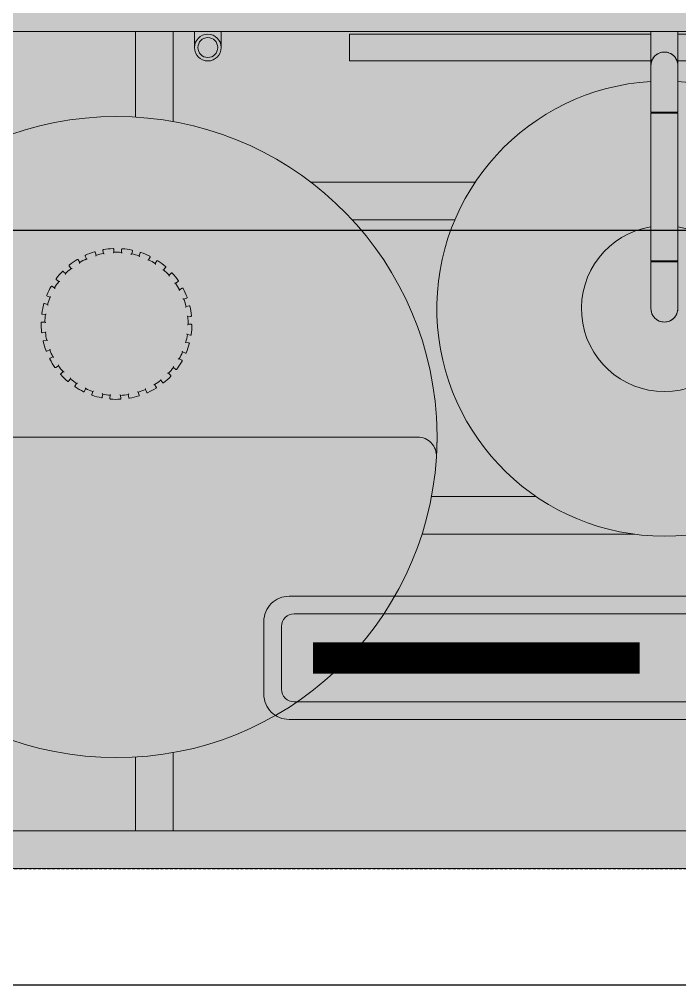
# Model space of a CAD drawing. Header units: centimetres. Extents: x 405564 to 502064, y 46284 to 60634.
# Drawn here: x 485280 to 485332.6, y 55890.3 to 55967.1 of the extents above; entities that cross this region are included whole.
import ezdxf

# ---------------------------------------------------------------- set-up
doc = ezdxf.new("R2010")
doc.units = ezdxf.units.CM
doc.linetypes.add('( Hidden )', pattern=[0.375, 0.25, -0.125])
doc.layers.get('0').update_dxf_attribs({"color": 8, "lineweight": 9})
for name, color, linetype, lineweight in [('0-KRCN-AYDINLATMA-130426', 8, 'Continuous', 9), ('0-KRCN-MİMARİ-220526', 8, 'Continuous', 9), ('Visible (ISO)', 8, 'Continuous', 18)]:
    doc.layers.add(name, color=color, linetype=linetype, lineweight=lineweight)
doc.layers.add('AS_NOT_MIMARI', color=8, linetype='Continuous')
doc.layers.add('AS_TAV', color=8, linetype='Continuous')

# ---------------------------------------------------------------- blocks, each defined once
blk = doc.blocks.new('YPL 064U 40OD00 8K89 149 MG 66')
at = {"layer": '0-KRCN-AYDINLATMA-130426'}
for points in [[(75.25, -2.9), (75.25, 2.9, 0.414214), (73.25, 4.9), (-73.25, 4.9, 0.414214), (-75.25, 2.9), (-75.25, -2.9, 0.414214), (-73.25, -4.9), (73.25, -4.9, 0.414214)], [(73.85, -2.5), (73.85, 2.5, 0.414214), (72.85, 3.5), (-72.85, 3.5, 0.414214), (-73.85, 2.5), (-73.85, -2.5, 0.414214), (-72.85, -3.5), (72.85, -3.5, 0.414214)]]:
    blk.add_lwpolyline(points, format="xyb", close=True, dxfattribs=at)
at = {"layer": '0-KRCN-AYDINLATMA-130426', "const_width": 2.508, "elevation": 1.254}
blk.add_lwpolyline([(-71.344, -0.008), (-45.351, -0.008)], dxfattribs=at)
blk = doc.blocks.new('G$C546873DE')
at = {"layer": '0-KRCN-AYDINLATMA-130426'}
blk.add_blockref('YPL 064U 40OD00 8K89 149 MG 66', (14810.68, 8782.296), dxfattribs=at)
blk = doc.blocks.new('A$Cdfb98813')
h = blk.add_hatch()
h.set_pattern_fill('ANGLE', color=256)
h.set_pattern_definition([(0, (-482318.783, -59032.118), (0, 6.985), [5.08, -1.905]), (90, (-482318.783, -59032.118), (-6.985, 4e-16), [5.08, -1.905])])
h.paths.add_polyline_path([(2235.139, -683), (325.139, -683), (325.139, -933.015), (2235.139, -933.015)])
h.paths.add_polyline_path([(800, -700), (900, -700), (900, -800), (800, -800)], flags=16)
h.paths.add_polyline_path([(1700, -700), (1800, -700), (1800, -800), (1700, -800)], flags=16)
at = {"linetype": '( Hidden )'}
blk.add_lwpolyline([(2235.139, -683), (325.139, -683), (325.139, -933.015), (2235.139, -933.015)], close=True, dxfattribs=at)
blk.add_lwpolyline([(2235.139, -683), (325.139, -683), (325.139, -933.015), (2235.139, -933.015)], close=True, dxfattribs=at)
at = {"layer": 'AS_TAV'}
blk.add_lwpolyline([(1880, -882.25), (621.002, -882.25), (621.002, -942.25), (1880, -942.25)], close=True, dxfattribs=at)
at = {"layer": 'Visible (ISO)'}
for p, q in [((1572.048, -866.415), (1412.528, -866.415)), ((1439.528, -866.415), (1439.528, -873.232)), ((1442.528, -866.415), (1442.528, -873.588)), ((1444.224, -866.415), (1444.224, -867.702)), ((1446.358, -866.415), (1446.358, -867.702)), ((1456.572, -868.768), (1456.572, -866.635)), ((1456.572, -866.635), (1480.549, -866.635)), ((1480.549, -869.125), (1480.549, -866.415)), ((1482.682, -866.415), (1482.682, -869.124)), ((1482.682, -866.635), (1484.017, -866.635)), ((1456.572, -868.768), (1480.549, -868.768)), ((1480.549, -872.844), (1480.549, -869.127)), ((1482.621, -868.768), (1482.621, -868.768)), ((1482.682, -868.768), (1484.017, -868.768)), ((1482.682, -869.127), (1482.682, -872.844)), ((1480.549, -872.936), (1482.682, -872.936)), ((1480.549, -872.936), (1480.549, -884.662)), ((1482.682, -872.936), (1482.682, -884.662)), ((1466.567, -878.415), (1453.496, -878.415)), ((1464.948, -881.415), (1456.787, -881.415)), ((1436.945, -883.837), (1436.99, -884.083)), ((1437.811, -883.992), (1437.802, -883.742)), ((1438.434, -883.752), (1438.417, -884.001)), ((1439.235, -884.117), (1439.287, -883.873)), ((1435.094, -884.8), (1434.965, -884.586)), ((1435.524, -884.29), (1435.629, -884.517)), ((1436.402, -884.224), (1436.33, -883.985)), ((1439.897, -884.039), (1439.819, -884.276)), ((1440.582, -884.592), (1440.694, -884.368)), ((1434.26, -885.082), (1434.419, -885.276)), ((1441.243, -884.681), (1441.108, -884.892)), ((1441.769, -885.387), (1441.933, -885.199)), ((1480.549, -884.662), (1482.682, -884.662)), ((1480.549, -888.471), (1480.549, -884.754)), ((1482.682, -884.754), (1482.682, -888.471)), ((1433.233, -886.164), (1433.435, -886.312)), ((1433.971, -885.683), (1433.793, -885.508)), ((1442.387, -885.638), (1442.204, -885.808)), ((1433.103, -886.818), (1432.887, -886.692)), ((1442.721, -886.453), (1442.927, -886.311)), ((1443.257, -886.85), (1443.038, -886.969)), ((1432.508, -887.467), (1432.74, -887.56)), ((1443.378, -887.721), (1443.612, -887.635)), ((1432.544, -888.133), (1432.303, -888.065)), ((1443.799, -888.239), (1443.556, -888.3)), ((1432.129, -888.909), (1432.377, -888.942)), ((1443.699, -889.114), (1443.947, -889.089)), ((1432.329, -889.546), (1432.08, -889.54)), ((1443.977, -889.72), (1443.728, -889.719)), ((1432.121, -890.401), (1432.369, -890.371)), ((1443.663, -890.542), (1443.91, -890.58)), ((1432.473, -890.967), (1432.23, -891.023)), ((1443.782, -891.199), (1443.541, -891.135)), ((1432.484, -891.847), (1432.717, -891.757)), ((1432.966, -892.308), (1432.744, -892.423)), ((1443.274, -891.917), (1443.504, -892.014)), ((1433.195, -893.158), (1433.398, -893.012)), ((1443.226, -892.582), (1443.008, -892.461)), ((1433.777, -893.485), (1433.591, -893.651)), ((1442.343, -893.784), (1442.161, -893.612)), ((1442.554, -893.151), (1442.753, -893.303)), ((1434.21, -894.251), (1434.37, -894.059)), ((1434.855, -894.423), (1434.716, -894.63)), ((1441.188, -894.728), (1441.056, -894.517)), ((1441.551, -894.168), (1441.705, -894.365)), ((1435.465, -895.057), (1435.573, -894.832)), ((1436.132, -895.063), (1436.049, -895.299)), ((1436.881, -895.526), (1436.929, -895.281)), ((1437.529, -895.366), (1437.507, -895.614)), ((1438.369, -895.627), (1438.354, -895.378)), ((1438.956, -895.311), (1438.997, -895.558)), ((1439.835, -895.356), (1439.759, -895.118)), ((1440.326, -894.904), (1440.426, -895.132)), ((1461.981, -898.687), (1414.075, -898.687)), ((1471.401, -903.415), (1463.086, -903.415)), ((1479.232, -906.415), (1462.329, -906.415)), ((1442.528, -923.787), (1442.528, -930.015)), ((1439.528, -924.143), (1439.528, -930.015)), ((1412.528, -930.015), (1624.528, -930.015)), ((1409.528, -933.015), (1627.528, -933.015))]:
    blk.add_line(p, q, dxfattribs=at)
for radius in [1.067, 0.79]:
    blk.add_circle((1445.291, -867.702), radius, dxfattribs=at)
for centre, radius, start, end in [((1481.615, -869.126), 1.067, 359.93996, 179.99432), ((1481.615, -888.472), 18.1, 93.37893, 86.62107), ((1438.028, -898.687), 25.5, 3.58332, 176.41668), ((1481.615, -888.472), 6.6, 99.30189, 80.69811), ((1436.994, -883.828), 0.05, 100.00442, 190.4859), ((1438.028, -889.687), 6, 92.65781, 100.00442), ((1437.752, -883.744), 0.05, 2.17633, 92.65781), ((1438.484, -883.755), 0.05, 85.60442, 176.0859), ((1438.028, -889.687), 6, 78.25781, 85.60442), ((1439.239, -883.862), 0.05, 347.77633, 78.25781), ((1438.028, -889.687), 6, 121.45781, 128.80442), ((1434.923, -884.612), 0.05, 30.97633, 121.45781), ((1438.028, -889.687), 5.7, 114.8859, 120.97633), ((1435.569, -884.269), 0.05, 114.40442, 204.8859), ((1438.028, -889.687), 6, 107.05781, 114.40442), ((1436.282, -883.999), 0.05, 16.57633, 107.05781), ((1438.028, -889.687), 5.7, 100.4859, 106.57633), ((1438.028, -889.687), 5.7, 86.0859, 92.17633), ((1438.028, -889.687), 5.7, 71.6859, 77.77633), ((1439.945, -884.055), 0.05, 71.20442, 161.6859), ((1438.028, -889.687), 6, 63.85781, 71.20442), ((1438.028, -889.687), 5.7, 57.2859, 63.37633), ((1440.649, -884.346), 0.05, 333.37633, 63.85781), ((1438.028, -889.687), 5.7, 129.2859, 135.37633), ((1434.299, -885.051), 0.05, 128.80442, 219.2859), ((1441.285, -884.708), 0.05, 56.80442, 147.2859), ((1438.028, -889.687), 6, 49.45781, 56.80442), ((1438.028, -889.687), 5.7, 42.8859, 48.97633), ((1441.895, -885.166), 0.05, 318.97633, 49.45781), ((1433.263, -886.124), 0.05, 143.20442, 233.6859), ((1438.028, -889.687), 6, 135.85781, 143.20442), ((1433.758, -885.544), 0.05, 45.37633, 135.85781), ((1442.421, -885.675), 0.05, 42.40442, 132.8859), ((1438.028, -889.687), 6, 35.05781, 42.40442), ((1438.028, -889.687), 6, 150.25781, 157.60442), ((1432.862, -886.736), 0.05, 59.77633, 150.25781), ((1438.028, -889.687), 5.7, 143.6859, 149.77633), ((1438.028, -889.687), 5.7, 28.4859, 34.57633), ((1442.898, -886.27), 0.05, 304.57633, 35.05781), ((1443.281, -886.894), 0.05, 28.00442, 118.4859), ((1438.028, -889.687), 6, 20.65781, 28.00442), ((1432.527, -887.42), 0.05, 157.60442, 248.0859), ((1438.028, -889.687), 5.7, 158.0859, 164.17633), ((1438.028, -889.687), 5.7, 14.0859, 20.17633), ((1443.595, -887.588), 0.05, 290.17633, 20.65781), ((1438.028, -889.687), 6, 164.65781, 172.00442), ((1432.29, -888.113), 0.05, 74.17633, 164.65781), ((1443.811, -888.288), 0.05, 13.60442, 104.0859), ((1438.028, -889.687), 6, 6.25781, 13.60442), ((1481.615, -888.472), 1.067, 179.93996, 359.99432), ((1432.136, -888.86), 0.05, 172.00442, 262.4859), ((1438.028, -889.687), 5.7, 172.4859, 178.57633), ((1438.028, -889.687), 5.7, 359.6859, 5.77633), ((1443.942, -889.039), 0.05, 275.77633, 6.25781), ((1438.028, -889.687), 6, 179.05781, 186.40442), ((1432.079, -889.59), 0.05, 88.57633, 179.05781), ((1438.028, -889.687), 6, 351.85781, 359.20442), ((1443.977, -889.77), 0.05, 359.20442, 89.6859), ((1432.115, -890.351), 0.05, 186.40442, 276.8859), ((1438.028, -889.687), 5.7, 186.8859, 192.97633), ((1438.028, -889.687), 5.7, 345.2859, 351.37633), ((1443.918, -890.53), 0.05, 261.37633, 351.85781), ((1432.241, -891.072), 0.05, 102.97633, 193.45781), ((1438.028, -889.687), 6, 193.45781, 200.80442), ((1438.028, -889.687), 6, 337.45781, 344.80442), ((1443.77, -891.247), 0.05, 344.80442, 75.2859), ((1432.466, -891.801), 0.05, 200.80442, 291.2859), ((1438.028, -889.687), 5.7, 201.2859, 207.37633), ((1438.028, -889.687), 5.7, 330.8859, 336.97633), ((1443.523, -891.968), 0.05, 246.97633, 337.45781), ((1432.767, -892.468), 0.05, 117.37633, 207.85781), ((1438.028, -889.687), 6, 207.85781, 215.20442), ((1438.028, -889.687), 5.7, 215.6859, 221.77633), ((1438.028, -889.687), 6, 323.05781, 330.40442), ((1443.201, -892.626), 0.05, 330.40442, 60.8859), ((1433.166, -893.118), 0.05, 215.20442, 305.6859), ((1433.624, -893.689), 0.05, 131.77633, 222.25781), ((1438.028, -889.687), 6, 222.25781, 229.60442), ((1438.028, -889.687), 6, 308.65781, 316.00442), ((1438.028, -889.687), 5.7, 316.4859, 322.57633), ((1442.308, -893.82), 0.05, 316.00442, 46.4859), ((1442.783, -893.263), 0.05, 232.57633, 323.05781), ((1434.172, -894.219), 0.05, 229.60442, 320.0859), ((1438.028, -889.687), 5.7, 230.0859, 236.17633), ((1434.757, -894.658), 0.05, 146.17633, 236.65781), ((1438.028, -889.687), 5.7, 302.0859, 308.17633), ((1441.745, -894.334), 0.05, 218.17633, 308.65781), ((1438.028, -889.687), 6, 236.65781, 244.00442), ((1435.42, -895.035), 0.05, 244.00442, 334.4859), ((1438.028, -889.687), 5.7, 244.4859, 250.57633), ((1436.096, -895.315), 0.05, 160.57633, 251.05781), ((1438.028, -889.687), 6, 251.05781, 258.40442), ((1438.028, -889.687), 5.7, 258.8859, 264.97633), ((1438.028, -889.687), 5.7, 273.2859, 279.37633), ((1438.028, -889.687), 5.7, 287.6859, 293.77633), ((1439.788, -895.371), 0.05, 287.20442, 17.6859), ((1440.472, -895.112), 0.05, 203.77633, 294.25781), ((1438.028, -889.687), 6, 294.25781, 301.60442), ((1441.146, -894.755), 0.05, 301.60442, 32.0859), ((1436.832, -895.516), 0.05, 258.40442, 348.8859), ((1437.557, -895.619), 0.05, 174.97633, 265.45781), ((1438.028, -889.687), 6, 265.45781, 272.80442), ((1438.319, -895.63), 0.05, 272.80442, 3.2859), ((1439.046, -895.55), 0.05, 189.37633, 279.85781), ((1438.028, -889.687), 6, 279.85781, 287.20442), ((1461.981, -900.187), 1.5, 356.41668, 90), ((1438.028, -898.687), 25.5, 183.58332, 356.41668)]:
    blk.add_arc(centre, radius, start, end, dxfattribs=at)
for points in [[(1446.358, -867.71), (1446.358, -867.706), (1446.358, -867.703), (1446.358, -867.699)], [(1480.549, -869.127), (1480.549, -869.127), (1480.549, -869.126), (1480.549, -869.126)], [(1480.549, -872.844), (1480.549, -872.844), (1480.549, -872.844), (1480.549, -872.844)], [(1480.549, -872.844), (1480.579, -872.875), (1480.61, -872.905), (1480.641, -872.936)], [(1482.59, -872.936), (1482.621, -872.905), (1482.651, -872.875), (1482.682, -872.844)], [(1480.641, -884.662), (1480.61, -884.693), (1480.579, -884.724), (1480.549, -884.754)], [(1482.682, -884.754), (1482.651, -884.724), (1482.621, -884.693), (1482.59, -884.662)], [(1482.682, -884.754), (1482.682, -884.754), (1482.682, -884.754), (1482.682, -884.754)], [(1482.682, -888.471), (1482.682, -888.471), (1482.682, -888.472), (1482.682, -888.472)]]:
    blk.add_open_spline(points, degree=3, dxfattribs=at)
for points, knots in [([(1482.682, -869.128), (1482.682, -869.127), (1482.682, -869.125), (1482.682, -869.123), (1482.682, -868.983), (1482.654, -868.844), (1482.6, -868.715), (1482.547, -868.586), (1482.468, -868.468), (1482.369, -868.369), (1482.171, -868.172), (1481.894, -868.058), (1481.614, -868.058), (1481.475, -868.058), (1481.336, -868.086), (1481.206, -868.14), (1481.077, -868.193), (1480.96, -868.272), (1480.86, -868.371), (1480.761, -868.471), (1480.683, -868.588), (1480.629, -868.718), (1480.576, -868.847), (1480.549, -868.986), (1480.549, -869.126)], [-0.5007208, -0.5007208, -0.5007208, -0.5007208, -0.5, -0.5, -0.5, -0.4375, -0.4375, -0.4375, -0.375, -0.375, -0.375, -0.25, -0.25, -0.25, -0.1875, -0.1875, -0.1875, -0.125, -0.125, -0.125, -0.0625, -0.0625, -0.0625, -0.0000315, -0.0000315, -0.0000315, -0.0000315]), ([(1480.549, -869.126), (1480.549, -868.846), (1480.664, -868.57), (1480.861, -868.372), (1480.96, -868.274), (1481.078, -868.195), (1481.208, -868.141), (1481.337, -868.088), (1481.476, -868.06), (1481.616, -868.06), (1481.756, -868.06), (1481.895, -868.088), (1482.025, -868.142), (1482.154, -868.196), (1482.272, -868.274), (1482.37, -868.373), (1482.469, -868.472), (1482.548, -868.591), (1482.601, -868.719), (1482.654, -868.847), (1482.682, -868.987), (1482.682, -869.127)], [-1, -1, -1, -1, -0.875, -0.875, -0.875, -0.8125, -0.8125, -0.8125, -0.75, -0.75, -0.75, -0.6875, -0.6875, -0.6875, -0.625, -0.625, -0.625, -0.5625, -0.5625, -0.5625, -0.5002593, -0.5002593, -0.5002593, -0.5002593]), ([(1482.682, -872.844), (1482.682, -872.844), (1482.682, -872.844), (1482.682, -872.844), (1482.682, -872.844), (1482.655, -872.843), (1482.601, -872.843), (1482.548, -872.843), (1482.469, -872.843), (1482.37, -872.843), (1482.173, -872.842), (1481.897, -872.842), (1481.617, -872.842), (1481.477, -872.842), (1481.338, -872.842), (1481.209, -872.842), (1481.079, -872.842), (1480.961, -872.842), (1480.862, -872.843), (1480.763, -872.843), (1480.684, -872.843), (1480.63, -872.843), (1480.576, -872.843), (1480.549, -872.844), (1480.549, -872.844), (1480.549, -872.844), (1480.549, -872.844), (1480.549, -872.844)], [-0.5003432, -0.5003432, -0.5003432, -0.5003432, -0.5, -0.5, -0.5, -0.4375, -0.4375, -0.4375, -0.375, -0.375, -0.375, -0.25, -0.25, -0.25, -0.1875, -0.1875, -0.1875, -0.125, -0.125, -0.125, -0.0625, -0.0625, -0.0625, 0, 0, 0, 0.0000157, 0.0000157, 0.0000157, 0.0000157]), ([(1435.629, -884.517), (1435.629, -884.517), (1435.63, -884.517), (1435.633, -884.518), (1435.636, -884.519), (1435.644, -884.522), (1435.65, -884.524), (1435.661, -884.529), (1435.668, -884.531), (1435.681, -884.536), (1435.688, -884.538), (1435.695, -884.541), (1435.695, -884.541), (1435.696, -884.541)], [-0.09561596, -0.09561596, -0.09561596, -0.09561596, -0.08145192, -0.08145192, -0.06527524, -0.06527524, -0.04370502, -0.04370502, -0.02240448, -0.02240448, 0, 0, 0.00044918, 0.00044918, 0.00044918, 0.00044918]), ([(1436.402, -884.224), (1436.402, -884.224), (1436.401, -884.225), (1436.399, -884.228), (1436.398, -884.231), (1436.394, -884.238), (1436.391, -884.244), (1436.385, -884.255), (1436.382, -884.261), (1436.375, -884.273), (1436.372, -884.28), (1436.368, -884.286), (1436.368, -884.287), (1436.368, -884.287)], [0.09561596, 0.09561596, 0.09561596, 0.09561596, 0.10978, 0.10978, 0.12595669, 0.12595669, 0.14752691, 0.14752691, 0.16882745, 0.16882745, 0.19123192, 0.19123192, 0.1916811, 0.1916811, 0.1916811, 0.1916811]), ([(1436.99, -884.083), (1436.99, -884.083), (1436.991, -884.083), (1436.994, -884.085), (1436.997, -884.087), (1437.004, -884.092), (1437.008, -884.095), (1437.019, -884.102), (1437.024, -884.106), (1437.036, -884.114), (1437.042, -884.118), (1437.048, -884.123), (1437.049, -884.123), (1437.049, -884.123)], [-0.09561596, -0.09561596, -0.09561596, -0.09561596, -0.08145192, -0.08145192, -0.06527524, -0.06527524, -0.04370502, -0.04370502, -0.02240448, -0.02240448, 0, 0, 0.00044918, 0.00044918, 0.00044918, 0.00044918]), ([(1437.811, -883.992), (1437.811, -883.992), (1437.811, -883.992), (1437.808, -883.995), (1437.806, -883.997), (1437.8, -884.003), (1437.796, -884.008), (1437.788, -884.017), (1437.783, -884.022), (1437.774, -884.032), (1437.769, -884.038), (1437.763, -884.043), (1437.763, -884.044), (1437.763, -884.044)], [0.09561596, 0.09561596, 0.09561596, 0.09561596, 0.10978, 0.10978, 0.12595669, 0.12595669, 0.14752691, 0.14752691, 0.16882745, 0.16882745, 0.19123192, 0.19123192, 0.1916811, 0.1916811, 0.1916811, 0.1916811]), ([(1438.417, -884.001), (1438.417, -884.001), (1438.417, -884.001), (1438.42, -884.004), (1438.422, -884.006), (1438.427, -884.013), (1438.431, -884.017), (1438.439, -884.027), (1438.444, -884.032), (1438.453, -884.043), (1438.458, -884.048), (1438.463, -884.054), (1438.463, -884.054), (1438.463, -884.054)], [-0.09561596, -0.09561596, -0.09561596, -0.09561596, -0.08145192, -0.08145192, -0.06527524, -0.06527524, -0.04370502, -0.04370502, -0.02240448, -0.02240448, 0, 0, 0.00044918, 0.00044918, 0.00044918, 0.00044918]), ([(1439.235, -884.117), (1439.235, -884.117), (1439.234, -884.117), (1439.231, -884.119), (1439.228, -884.121), (1439.221, -884.125), (1439.216, -884.129), (1439.206, -884.135), (1439.2, -884.139), (1439.188, -884.147), (1439.182, -884.151), (1439.175, -884.155), (1439.175, -884.155), (1439.175, -884.155)], [0.09561596, 0.09561596, 0.09561596, 0.09561596, 0.10978, 0.10978, 0.12595669, 0.12595669, 0.14752691, 0.14752691, 0.16882745, 0.16882745, 0.19123192, 0.19123192, 0.1916811, 0.1916811, 0.1916811, 0.1916811]), ([(1439.819, -884.276), (1439.819, -884.276), (1439.819, -884.277), (1439.821, -884.28), (1439.822, -884.283), (1439.826, -884.29), (1439.829, -884.296), (1439.834, -884.307), (1439.837, -884.313), (1439.844, -884.326), (1439.847, -884.332), (1439.85, -884.339), (1439.85, -884.339), (1439.851, -884.34)], [-0.09561596, -0.09561596, -0.09561596, -0.09561596, -0.08145192, -0.08145192, -0.06527524, -0.06527524, -0.04370502, -0.04370502, -0.02240448, -0.02240448, 0, 0, 0.00044918, 0.00044918, 0.00044918, 0.00044918]), ([(1440.582, -884.592), (1440.582, -884.592), (1440.581, -884.592), (1440.578, -884.593), (1440.575, -884.594), (1440.567, -884.597), (1440.561, -884.599), (1440.549, -884.603), (1440.543, -884.605), (1440.529, -884.609), (1440.522, -884.612), (1440.515, -884.614), (1440.515, -884.614), (1440.515, -884.614)], [0.09561596, 0.09561596, 0.09561596, 0.09561596, 0.10978, 0.10978, 0.12595669, 0.12595669, 0.14752691, 0.14752691, 0.16882745, 0.16882745, 0.19123192, 0.19123192, 0.1916811, 0.1916811, 0.1916811, 0.1916811]), ([(1434.419, -885.276), (1434.419, -885.276), (1434.419, -885.276), (1434.423, -885.276), (1434.426, -885.276), (1434.434, -885.277), (1434.44, -885.278), (1434.453, -885.279), (1434.46, -885.28), (1434.474, -885.281), (1434.481, -885.282), (1434.489, -885.283), (1434.489, -885.283), (1434.489, -885.283)], [-0.09561596, -0.09561596, -0.09561596, -0.09561596, -0.08145192, -0.08145192, -0.06527524, -0.06527524, -0.04370502, -0.04370502, -0.02240448, -0.02240448, 0, 0, 0.00044918, 0.00044918, 0.00044918, 0.00044918]), ([(1435.094, -884.8), (1435.094, -884.8), (1435.094, -884.801), (1435.093, -884.805), (1435.092, -884.808), (1435.09, -884.816), (1435.089, -884.822), (1435.086, -884.834), (1435.084, -884.84), (1435.081, -884.854), (1435.079, -884.861), (1435.077, -884.869), (1435.077, -884.869), (1435.077, -884.869)], [0.09561596, 0.09561596, 0.09561596, 0.09561596, 0.10978, 0.10978, 0.12595669, 0.12595669, 0.14752691, 0.14752691, 0.16882745, 0.16882745, 0.19123192, 0.19123192, 0.1916811, 0.1916811, 0.1916811, 0.1916811]), ([(1441.108, -884.892), (1441.108, -884.892), (1441.108, -884.892), (1441.109, -884.896), (1441.11, -884.899), (1441.112, -884.907), (1441.113, -884.913), (1441.116, -884.925), (1441.117, -884.932), (1441.12, -884.946), (1441.122, -884.953), (1441.123, -884.961), (1441.123, -884.961), (1441.123, -884.961)], [-0.09561596, -0.09561596, -0.09561596, -0.09561596, -0.08145192, -0.08145192, -0.06527524, -0.06527524, -0.04370502, -0.04370502, -0.02240448, -0.02240448, 0, 0, 0.00044918, 0.00044918, 0.00044918, 0.00044918]), ([(1441.769, -885.387), (1441.769, -885.387), (1441.768, -885.387), (1441.764, -885.387), (1441.761, -885.388), (1441.753, -885.388), (1441.747, -885.389), (1441.735, -885.39), (1441.728, -885.39), (1441.714, -885.391), (1441.706, -885.392), (1441.699, -885.392), (1441.699, -885.392), (1441.698, -885.392)], [0.09561596, 0.09561596, 0.09561596, 0.09561596, 0.10978, 0.10978, 0.12595669, 0.12595669, 0.14752691, 0.14752691, 0.16882745, 0.16882745, 0.19123192, 0.19123192, 0.1916811, 0.1916811, 0.1916811, 0.1916811]), ([(1480.549, -884.754), (1480.549, -884.754), (1480.549, -884.754), (1480.549, -884.754), (1480.549, -884.755), (1480.576, -884.755), (1480.63, -884.755), (1480.683, -884.755), (1480.762, -884.756), (1480.86, -884.756), (1481.058, -884.756), (1481.334, -884.756), (1481.614, -884.756), (1481.754, -884.756), (1481.893, -884.756), (1482.022, -884.756), (1482.152, -884.756), (1482.269, -884.756), (1482.369, -884.756), (1482.468, -884.756), (1482.547, -884.755), (1482.601, -884.755), (1482.655, -884.755), (1482.682, -884.755), (1482.682, -884.754), (1482.682, -884.754), (1482.682, -884.754), (1482.682, -884.754)], [-0.5003432, -0.5003432, -0.5003432, -0.5003432, -0.5, -0.5, -0.5, -0.4375, -0.4375, -0.4375, -0.375, -0.375, -0.375, -0.25, -0.25, -0.25, -0.1875, -0.1875, -0.1875, -0.125, -0.125, -0.125, -0.0625, -0.0625, -0.0625, 0, 0, 0, 0.0000157, 0.0000157, 0.0000157, 0.0000157]), ([(1433.971, -885.683), (1433.971, -885.683), (1433.971, -885.684), (1433.971, -885.688), (1433.971, -885.691), (1433.971, -885.699), (1433.971, -885.705), (1433.971, -885.718), (1433.971, -885.725), (1433.971, -885.739), (1433.971, -885.746), (1433.971, -885.754), (1433.971, -885.754), (1433.971, -885.754)], [0.09561596, 0.09561596, 0.09561596, 0.09561596, 0.10978, 0.10978, 0.12595669, 0.12595669, 0.14752691, 0.14752691, 0.16882745, 0.16882745, 0.19123192, 0.19123192, 0.1916811, 0.1916811, 0.1916811, 0.1916811]), ([(1442.204, -885.808), (1442.204, -885.808), (1442.204, -885.809), (1442.204, -885.813), (1442.204, -885.816), (1442.204, -885.824), (1442.203, -885.83), (1442.203, -885.843), (1442.203, -885.85), (1442.202, -885.864), (1442.202, -885.871), (1442.201, -885.879), (1442.201, -885.879), (1442.201, -885.879)], [-0.09561596, -0.09561596, -0.09561596, -0.09561596, -0.08145192, -0.08145192, -0.06527524, -0.06527524, -0.04370502, -0.04370502, -0.02240448, -0.02240448, 0, 0, 0.00044918, 0.00044918, 0.00044918, 0.00044918]), ([(1433.103, -886.818), (1433.103, -886.818), (1433.103, -886.819), (1433.104, -886.823), (1433.104, -886.826), (1433.107, -886.834), (1433.108, -886.839), (1433.111, -886.852), (1433.113, -886.858), (1433.117, -886.872), (1433.119, -886.879), (1433.121, -886.886), (1433.121, -886.887), (1433.121, -886.887)], [0.09561596, 0.09561596, 0.09561596, 0.09561596, 0.10978, 0.10978, 0.12595669, 0.12595669, 0.14752691, 0.14752691, 0.16882745, 0.16882745, 0.19123192, 0.19123192, 0.1916811, 0.1916811, 0.1916811, 0.1916811]), ([(1433.435, -886.312), (1433.435, -886.312), (1433.436, -886.312), (1433.439, -886.311), (1433.442, -886.311), (1433.451, -886.309), (1433.456, -886.309), (1433.469, -886.307), (1433.476, -886.306), (1433.49, -886.304), (1433.497, -886.302), (1433.505, -886.301), (1433.505, -886.301), (1433.505, -886.301)], [-0.09561596, -0.09561596, -0.09561596, -0.09561596, -0.08145192, -0.08145192, -0.06527524, -0.06527524, -0.04370502, -0.04370502, -0.02240448, -0.02240448, 0, 0, 0.00044918, 0.00044918, 0.00044918, 0.00044918]), ([(1442.721, -886.453), (1442.721, -886.453), (1442.72, -886.452), (1442.716, -886.452), (1442.713, -886.451), (1442.705, -886.45), (1442.699, -886.449), (1442.687, -886.446), (1442.68, -886.445), (1442.666, -886.443), (1442.659, -886.441), (1442.652, -886.44), (1442.651, -886.44), (1442.651, -886.44)], [0.09561596, 0.09561596, 0.09561596, 0.09561596, 0.10978, 0.10978, 0.12595669, 0.12595669, 0.14752691, 0.14752691, 0.16882745, 0.16882745, 0.19123192, 0.19123192, 0.1916811, 0.1916811, 0.1916811, 0.1916811]), ([(1432.74, -887.56), (1432.74, -887.56), (1432.74, -887.56), (1432.744, -887.558), (1432.747, -887.557), (1432.754, -887.554), (1432.76, -887.552), (1432.771, -887.547), (1432.778, -887.544), (1432.791, -887.538), (1432.798, -887.536), (1432.805, -887.533), (1432.805, -887.533), (1432.805, -887.532)], [-0.09561596, -0.09561596, -0.09561596, -0.09561596, -0.08145192, -0.08145192, -0.06527524, -0.06527524, -0.04370502, -0.04370502, -0.02240448, -0.02240448, 0, 0, 0.00044918, 0.00044918, 0.00044918, 0.00044918]), ([(1443.038, -886.969), (1443.038, -886.969), (1443.037, -886.97), (1443.036, -886.973), (1443.035, -886.976), (1443.033, -886.984), (1443.031, -886.99), (1443.028, -887.002), (1443.026, -887.008), (1443.022, -887.022), (1443.02, -887.029), (1443.017, -887.036), (1443.017, -887.037), (1443.017, -887.037)], [-0.09561596, -0.09561596, -0.09561596, -0.09561596, -0.08145192, -0.08145192, -0.06527524, -0.06527524, -0.04370502, -0.04370502, -0.02240448, -0.02240448, 0, 0, 0.00044918, 0.00044918, 0.00044918, 0.00044918]), ([(1443.378, -887.721), (1443.378, -887.721), (1443.377, -887.721), (1443.374, -887.719), (1443.371, -887.718), (1443.363, -887.715), (1443.358, -887.712), (1443.347, -887.707), (1443.34, -887.704), (1443.328, -887.698), (1443.321, -887.695), (1443.314, -887.692), (1443.314, -887.692), (1443.314, -887.692)], [0.09561596, 0.09561596, 0.09561596, 0.09561596, 0.10978, 0.10978, 0.12595669, 0.12595669, 0.14752691, 0.14752691, 0.16882745, 0.16882745, 0.19123192, 0.19123192, 0.1916811, 0.1916811, 0.1916811, 0.1916811]), ([(1432.544, -888.133), (1432.544, -888.133), (1432.544, -888.134), (1432.546, -888.137), (1432.547, -888.14), (1432.552, -888.147), (1432.554, -888.152), (1432.561, -888.163), (1432.564, -888.169), (1432.571, -888.182), (1432.575, -888.188), (1432.578, -888.195), (1432.578, -888.195), (1432.578, -888.195)], [0.09561596, 0.09561596, 0.09561596, 0.09561596, 0.10978, 0.10978, 0.12595669, 0.12595669, 0.14752691, 0.14752691, 0.16882745, 0.16882745, 0.19123192, 0.19123192, 0.1916811, 0.1916811, 0.1916811, 0.1916811]), ([(1443.556, -888.3), (1443.556, -888.3), (1443.556, -888.301), (1443.554, -888.304), (1443.552, -888.307), (1443.548, -888.314), (1443.545, -888.319), (1443.539, -888.33), (1443.535, -888.336), (1443.528, -888.348), (1443.524, -888.354), (1443.52, -888.361), (1443.52, -888.361), (1443.52, -888.361)], [-0.09561596, -0.09561596, -0.09561596, -0.09561596, -0.08145192, -0.08145192, -0.06527524, -0.06527524, -0.04370502, -0.04370502, -0.02240448, -0.02240448, 0, 0, 0.00044918, 0.00044918, 0.00044918, 0.00044918]), ([(1482.682, -888.472), (1482.682, -888.752), (1482.567, -889.028), (1482.369, -889.226), (1482.271, -889.325), (1482.153, -889.404), (1482.023, -889.457), (1481.894, -889.51), (1481.755, -889.538), (1481.615, -889.538), (1481.475, -889.538), (1481.336, -889.51), (1481.206, -889.456), (1481.077, -889.403), (1480.959, -889.324), (1480.86, -889.225), (1480.762, -889.126), (1480.683, -889.007), (1480.63, -888.879), (1480.577, -888.751), (1480.549, -888.611), (1480.549, -888.471)], [-1, -1, -1, -1, -0.875, -0.875, -0.875, -0.8125, -0.8125, -0.8125, -0.75, -0.75, -0.75, -0.6875, -0.6875, -0.6875, -0.625, -0.625, -0.625, -0.5625, -0.5625, -0.5625, -0.5002593, -0.5002593, -0.5002593, -0.5002593]), ([(1432.377, -888.942), (1432.377, -888.942), (1432.377, -888.941), (1432.38, -888.939), (1432.383, -888.937), (1432.389, -888.932), (1432.394, -888.929), (1432.404, -888.921), (1432.409, -888.917), (1432.421, -888.908), (1432.427, -888.904), (1432.433, -888.899), (1432.433, -888.899), (1432.433, -888.899)], [-0.09561596, -0.09561596, -0.09561596, -0.09561596, -0.08145192, -0.08145192, -0.06527524, -0.06527524, -0.04370502, -0.04370502, -0.02240448, -0.02240448, 0, 0, 0.00044918, 0.00044918, 0.00044918, 0.00044918]), ([(1443.699, -889.114), (1443.699, -889.114), (1443.698, -889.113), (1443.695, -889.111), (1443.693, -889.109), (1443.686, -889.104), (1443.682, -889.1), (1443.672, -889.092), (1443.667, -889.088), (1443.656, -889.079), (1443.65, -889.074), (1443.644, -889.069), (1443.644, -889.069), (1443.644, -889.069)], [0.09561596, 0.09561596, 0.09561596, 0.09561596, 0.10978, 0.10978, 0.12595669, 0.12595669, 0.14752691, 0.14752691, 0.16882745, 0.16882745, 0.19123192, 0.19123192, 0.1916811, 0.1916811, 0.1916811, 0.1916811]), ([(1432.329, -889.546), (1432.329, -889.546), (1432.33, -889.546), (1432.333, -889.549), (1432.335, -889.551), (1432.341, -889.557), (1432.345, -889.562), (1432.353, -889.571), (1432.358, -889.576), (1432.368, -889.586), (1432.373, -889.591), (1432.378, -889.597), (1432.378, -889.597), (1432.378, -889.597)], [0.09561596, 0.09561596, 0.09561596, 0.09561596, 0.10978, 0.10978, 0.12595669, 0.12595669, 0.14752691, 0.14752691, 0.16882745, 0.16882745, 0.19123192, 0.19123192, 0.1916811, 0.1916811, 0.1916811, 0.1916811]), ([(1443.728, -889.719), (1443.728, -889.719), (1443.727, -889.719), (1443.724, -889.722), (1443.722, -889.724), (1443.716, -889.73), (1443.712, -889.734), (1443.703, -889.743), (1443.698, -889.748), (1443.688, -889.758), (1443.683, -889.763), (1443.677, -889.768), (1443.677, -889.768), (1443.677, -889.768)], [-0.09561596, -0.09561596, -0.09561596, -0.09561596, -0.08145192, -0.08145192, -0.06527524, -0.06527524, -0.04370502, -0.04370502, -0.02240448, -0.02240448, 0, 0, 0.00044918, 0.00044918, 0.00044918, 0.00044918]), ([(1432.369, -890.371), (1432.369, -890.371), (1432.369, -890.37), (1432.372, -890.367), (1432.374, -890.365), (1432.379, -890.358), (1432.382, -890.354), (1432.39, -890.344), (1432.394, -890.338), (1432.403, -890.327), (1432.408, -890.321), (1432.413, -890.315), (1432.413, -890.315), (1432.413, -890.315)], [-0.09561596, -0.09561596, -0.09561596, -0.09561596, -0.08145192, -0.08145192, -0.06527524, -0.06527524, -0.04370502, -0.04370502, -0.02240448, -0.02240448, 0, 0, 0.00044918, 0.00044918, 0.00044918, 0.00044918]), ([(1443.663, -890.542), (1443.663, -890.542), (1443.663, -890.541), (1443.661, -890.538), (1443.659, -890.536), (1443.654, -890.529), (1443.65, -890.524), (1443.643, -890.514), (1443.639, -890.509), (1443.63, -890.498), (1443.626, -890.491), (1443.621, -890.485), (1443.621, -890.485), (1443.621, -890.485)], [0.09561596, 0.09561596, 0.09561596, 0.09561596, 0.10978, 0.10978, 0.12595669, 0.12595669, 0.14752691, 0.14752691, 0.16882745, 0.16882745, 0.19123192, 0.19123192, 0.1916811, 0.1916811, 0.1916811, 0.1916811]), ([(1432.473, -890.967), (1432.473, -890.967), (1432.474, -890.968), (1432.477, -890.97), (1432.48, -890.971), (1432.487, -890.976), (1432.492, -890.979), (1432.503, -890.986), (1432.508, -890.989), (1432.52, -890.997), (1432.527, -891.001), (1432.533, -891.005), (1432.533, -891.005), (1432.533, -891.005)], [0.09561596, 0.09561596, 0.09561596, 0.09561596, 0.10978, 0.10978, 0.12595669, 0.12595669, 0.14752691, 0.14752691, 0.16882745, 0.16882745, 0.19123192, 0.19123192, 0.1916811, 0.1916811, 0.1916811, 0.1916811]), ([(1443.541, -891.135), (1443.541, -891.135), (1443.54, -891.136), (1443.537, -891.138), (1443.534, -891.139), (1443.527, -891.143), (1443.522, -891.146), (1443.511, -891.153), (1443.505, -891.156), (1443.493, -891.163), (1443.486, -891.167), (1443.48, -891.171), (1443.48, -891.171), (1443.48, -891.171)], [-0.09561596, -0.09561596, -0.09561596, -0.09561596, -0.08145192, -0.08145192, -0.06527524, -0.06527524, -0.04370502, -0.04370502, -0.02240448, -0.02240448, 0, 0, 0.00044918, 0.00044918, 0.00044918, 0.00044918]), ([(1432.717, -891.757), (1432.717, -891.757), (1432.717, -891.756), (1432.718, -891.752), (1432.72, -891.75), (1432.723, -891.742), (1432.725, -891.737), (1432.73, -891.725), (1432.733, -891.719), (1432.739, -891.706), (1432.742, -891.699), (1432.745, -891.692), (1432.745, -891.692), (1432.745, -891.692)], [-0.09561596, -0.09561596, -0.09561596, -0.09561596, -0.08145192, -0.08145192, -0.06527524, -0.06527524, -0.04370502, -0.04370502, -0.02240448, -0.02240448, 0, 0, 0.00044918, 0.00044918, 0.00044918, 0.00044918]), ([(1432.966, -892.308), (1432.966, -892.308), (1432.967, -892.309), (1432.971, -892.31), (1432.973, -892.311), (1432.981, -892.313), (1432.987, -892.315), (1432.999, -892.319), (1433.005, -892.321), (1433.019, -892.325), (1433.026, -892.327), (1433.033, -892.33), (1433.034, -892.33), (1433.034, -892.33)], [0.09561596, 0.09561596, 0.09561596, 0.09561596, 0.10978, 0.10978, 0.12595669, 0.12595669, 0.14752691, 0.14752691, 0.16882745, 0.16882745, 0.19123192, 0.19123192, 0.1916811, 0.1916811, 0.1916811, 0.1916811]), ([(1443.274, -891.917), (1443.274, -891.917), (1443.273, -891.916), (1443.272, -891.912), (1443.271, -891.91), (1443.268, -891.902), (1443.265, -891.896), (1443.261, -891.885), (1443.258, -891.879), (1443.253, -891.865), (1443.25, -891.858), (1443.247, -891.851), (1443.247, -891.851), (1443.247, -891.851)], [0.09561596, 0.09561596, 0.09561596, 0.09561596, 0.10978, 0.10978, 0.12595669, 0.12595669, 0.14752691, 0.14752691, 0.16882745, 0.16882745, 0.19123192, 0.19123192, 0.1916811, 0.1916811, 0.1916811, 0.1916811]), ([(1433.398, -893.012), (1433.398, -893.012), (1433.398, -893.012), (1433.399, -893.008), (1433.399, -893.005), (1433.401, -892.997), (1433.402, -892.991), (1433.404, -892.978), (1433.405, -892.972), (1433.407, -892.958), (1433.408, -892.95), (1433.41, -892.943), (1433.41, -892.943), (1433.41, -892.943)], [-0.09561596, -0.09561596, -0.09561596, -0.09561596, -0.08145192, -0.08145192, -0.06527524, -0.06527524, -0.04370502, -0.04370502, -0.02240448, -0.02240448, 0, 0, 0.00044918, 0.00044918, 0.00044918, 0.00044918]), ([(1442.554, -893.151), (1442.554, -893.151), (1442.554, -893.15), (1442.554, -893.147), (1442.553, -893.144), (1442.552, -893.135), (1442.552, -893.13), (1442.55, -893.117), (1442.549, -893.11), (1442.547, -893.096), (1442.546, -893.089), (1442.545, -893.081), (1442.545, -893.081), (1442.545, -893.081)], [0.09561596, 0.09561596, 0.09561596, 0.09561596, 0.10978, 0.10978, 0.12595669, 0.12595669, 0.14752691, 0.14752691, 0.16882745, 0.16882745, 0.19123192, 0.19123192, 0.1916811, 0.1916811, 0.1916811, 0.1916811]), ([(1443.008, -892.461), (1443.008, -892.461), (1443.007, -892.461), (1443.003, -892.462), (1443, -892.463), (1442.992, -892.465), (1442.986, -892.467), (1442.974, -892.47), (1442.968, -892.472), (1442.954, -892.476), (1442.947, -892.478), (1442.94, -892.48), (1442.939, -892.48), (1442.939, -892.48)], [-0.09561596, -0.09561596, -0.09561596, -0.09561596, -0.08145192, -0.08145192, -0.06527524, -0.06527524, -0.04370502, -0.04370502, -0.02240448, -0.02240448, 0, 0, 0.00044918, 0.00044918, 0.00044918, 0.00044918]), ([(1433.777, -893.485), (1433.777, -893.485), (1433.778, -893.485), (1433.782, -893.485), (1433.785, -893.485), (1433.793, -893.486), (1433.799, -893.486), (1433.811, -893.487), (1433.818, -893.487), (1433.832, -893.488), (1433.84, -893.488), (1433.847, -893.489), (1433.848, -893.489), (1433.848, -893.489)], [0.09561596, 0.09561596, 0.09561596, 0.09561596, 0.10978, 0.10978, 0.12595669, 0.12595669, 0.14752691, 0.14752691, 0.16882745, 0.16882745, 0.19123192, 0.19123192, 0.1916811, 0.1916811, 0.1916811, 0.1916811]), ([(1442.161, -893.612), (1442.161, -893.612), (1442.16, -893.612), (1442.157, -893.612), (1442.154, -893.612), (1442.145, -893.612), (1442.139, -893.613), (1442.127, -893.613), (1442.12, -893.613), (1442.106, -893.613), (1442.098, -893.614), (1442.091, -893.614), (1442.091, -893.614), (1442.091, -893.614)], [-0.09561596, -0.09561596, -0.09561596, -0.09561596, -0.08145192, -0.08145192, -0.06527524, -0.06527524, -0.04370502, -0.04370502, -0.02240448, -0.02240448, 0, 0, 0.00044918, 0.00044918, 0.00044918, 0.00044918]), ([(1434.37, -894.059), (1434.37, -894.059), (1434.37, -894.058), (1434.37, -894.055), (1434.37, -894.052), (1434.369, -894.043), (1434.368, -894.038), (1434.367, -894.025), (1434.367, -894.018), (1434.366, -894.004), (1434.365, -893.997), (1434.364, -893.989), (1434.364, -893.989), (1434.364, -893.989)], [-0.09561596, -0.09561596, -0.09561596, -0.09561596, -0.08145192, -0.08145192, -0.06527524, -0.06527524, -0.04370502, -0.04370502, -0.02240448, -0.02240448, 0, 0, 0.00044918, 0.00044918, 0.00044918, 0.00044918]), ([(1434.855, -894.423), (1434.855, -894.423), (1434.856, -894.423), (1434.859, -894.422), (1434.862, -894.421), (1434.871, -894.42), (1434.876, -894.418), (1434.889, -894.416), (1434.895, -894.415), (1434.909, -894.412), (1434.917, -894.41), (1434.924, -894.409), (1434.924, -894.409), (1434.924, -894.409)], [0.09561596, 0.09561596, 0.09561596, 0.09561596, 0.10978, 0.10978, 0.12595669, 0.12595669, 0.14752691, 0.14752691, 0.16882745, 0.16882745, 0.19123192, 0.19123192, 0.1916811, 0.1916811, 0.1916811, 0.1916811]), ([(1441.056, -894.517), (1441.056, -894.517), (1441.055, -894.517), (1441.051, -894.516), (1441.048, -894.515), (1441.04, -894.513), (1441.034, -894.512), (1441.022, -894.509), (1441.015, -894.507), (1441.001, -894.504), (1440.994, -894.503), (1440.987, -894.501), (1440.987, -894.501), (1440.986, -894.501)], [-0.09561596, -0.09561596, -0.09561596, -0.09561596, -0.08145192, -0.08145192, -0.06527524, -0.06527524, -0.04370502, -0.04370502, -0.02240448, -0.02240448, 0, 0, 0.00044918, 0.00044918, 0.00044918, 0.00044918]), ([(1441.551, -894.168), (1441.551, -894.168), (1441.551, -894.167), (1441.551, -894.164), (1441.552, -894.161), (1441.553, -894.152), (1441.553, -894.146), (1441.555, -894.134), (1441.556, -894.127), (1441.557, -894.113), (1441.558, -894.106), (1441.559, -894.098), (1441.559, -894.098), (1441.559, -894.098)], [0.09561596, 0.09561596, 0.09561596, 0.09561596, 0.10978, 0.10978, 0.12595669, 0.12595669, 0.14752691, 0.14752691, 0.16882745, 0.16882745, 0.19123192, 0.19123192, 0.1916811, 0.1916811, 0.1916811, 0.1916811]), ([(1435.573, -894.832), (1435.573, -894.832), (1435.572, -894.831), (1435.571, -894.827), (1435.57, -894.824), (1435.567, -894.816), (1435.565, -894.811), (1435.561, -894.799), (1435.559, -894.793), (1435.554, -894.779), (1435.552, -894.772), (1435.549, -894.765), (1435.549, -894.765), (1435.549, -894.765)], [-0.09561596, -0.09561596, -0.09561596, -0.09561596, -0.08145192, -0.08145192, -0.06527524, -0.06527524, -0.04370502, -0.04370502, -0.02240448, -0.02240448, 0, 0, 0.00044918, 0.00044918, 0.00044918, 0.00044918]), ([(1436.132, -895.063), (1436.132, -895.063), (1436.133, -895.063), (1436.136, -895.061), (1436.139, -895.06), (1436.147, -895.056), (1436.152, -895.054), (1436.163, -895.048), (1436.169, -895.045), (1436.182, -895.039), (1436.189, -895.036), (1436.196, -895.032), (1436.196, -895.032), (1436.196, -895.032)], [0.09561596, 0.09561596, 0.09561596, 0.09561596, 0.10978, 0.10978, 0.12595669, 0.12595669, 0.14752691, 0.14752691, 0.16882745, 0.16882745, 0.19123192, 0.19123192, 0.1916811, 0.1916811, 0.1916811, 0.1916811]), ([(1436.929, -895.281), (1436.929, -895.281), (1436.928, -895.28), (1436.926, -895.277), (1436.925, -895.274), (1436.92, -895.267), (1436.917, -895.262), (1436.91, -895.252), (1436.906, -895.246), (1436.898, -895.234), (1436.894, -895.228), (1436.89, -895.222), (1436.89, -895.222), (1436.89, -895.222)], [-0.09561596, -0.09561596, -0.09561596, -0.09561596, -0.08145192, -0.08145192, -0.06527524, -0.06527524, -0.04370502, -0.04370502, -0.02240448, -0.02240448, 0, 0, 0.00044918, 0.00044918, 0.00044918, 0.00044918]), ([(1437.529, -895.366), (1437.529, -895.366), (1437.529, -895.365), (1437.532, -895.363), (1437.534, -895.361), (1437.541, -895.355), (1437.545, -895.351), (1437.555, -895.343), (1437.56, -895.339), (1437.571, -895.33), (1437.577, -895.325), (1437.583, -895.32), (1437.583, -895.32), (1437.583, -895.32)], [0.09561596, 0.09561596, 0.09561596, 0.09561596, 0.10978, 0.10978, 0.12595669, 0.12595669, 0.14752691, 0.14752691, 0.16882745, 0.16882745, 0.19123192, 0.19123192, 0.1916811, 0.1916811, 0.1916811, 0.1916811]), ([(1438.354, -895.378), (1438.354, -895.378), (1438.354, -895.377), (1438.351, -895.375), (1438.349, -895.373), (1438.342, -895.367), (1438.338, -895.363), (1438.329, -895.355), (1438.324, -895.351), (1438.313, -895.341), (1438.308, -895.336), (1438.302, -895.331), (1438.302, -895.331), (1438.302, -895.331)], [-0.09561596, -0.09561596, -0.09561596, -0.09561596, -0.08145192, -0.08145192, -0.06527524, -0.06527524, -0.04370502, -0.04370502, -0.02240448, -0.02240448, 0, 0, 0.00044918, 0.00044918, 0.00044918, 0.00044918]), ([(1438.956, -895.311), (1438.956, -895.311), (1438.957, -895.311), (1438.959, -895.307), (1438.961, -895.305), (1438.966, -895.298), (1438.969, -895.293), (1438.976, -895.283), (1438.98, -895.278), (1438.989, -895.266), (1438.993, -895.26), (1438.997, -895.254), (1438.997, -895.254), (1438.998, -895.254)], [0.09561596, 0.09561596, 0.09561596, 0.09561596, 0.10978, 0.10978, 0.12595669, 0.12595669, 0.14752691, 0.14752691, 0.16882745, 0.16882745, 0.19123192, 0.19123192, 0.1916811, 0.1916811, 0.1916811, 0.1916811]), ([(1439.759, -895.118), (1439.759, -895.118), (1439.759, -895.118), (1439.755, -895.116), (1439.753, -895.115), (1439.745, -895.111), (1439.74, -895.108), (1439.729, -895.102), (1439.723, -895.099), (1439.71, -895.092), (1439.704, -895.089), (1439.697, -895.086), (1439.697, -895.085), (1439.696, -895.085)], [-0.09561596, -0.09561596, -0.09561596, -0.09561596, -0.08145192, -0.08145192, -0.06527524, -0.06527524, -0.04370502, -0.04370502, -0.02240448, -0.02240448, 0, 0, 0.00044918, 0.00044918, 0.00044918, 0.00044918]), ([(1440.326, -894.904), (1440.326, -894.904), (1440.326, -894.903), (1440.327, -894.899), (1440.329, -894.897), (1440.332, -894.889), (1440.334, -894.883), (1440.338, -894.871), (1440.341, -894.865), (1440.346, -894.852), (1440.348, -894.845), (1440.351, -894.838), (1440.351, -894.838), (1440.351, -894.838)], [0.09561596, 0.09561596, 0.09561596, 0.09561596, 0.10978, 0.10978, 0.12595669, 0.12595669, 0.14752691, 0.14752691, 0.16882745, 0.16882745, 0.19123192, 0.19123192, 0.1916811, 0.1916811, 0.1916811, 0.1916811]), ([(1463.478, -897.094), (1463.484, -897.196), (1463.49, -897.297), (1463.495, -897.398), (1463.495, -897.4), (1463.495, -897.402), (1463.495, -897.404), (1463.5, -897.503), (1463.505, -897.602), (1463.509, -897.7), (1463.509, -897.704), (1463.509, -897.709), (1463.509, -897.714), (1463.511, -897.759), (1463.512, -897.805), (1463.514, -897.85), (1463.514, -897.856), (1463.514, -897.862), (1463.515, -897.868), (1463.516, -897.911), (1463.517, -897.954), (1463.518, -897.997), (1463.519, -898.004), (1463.519, -898.012), (1463.519, -898.019), (1463.52, -898.069), (1463.521, -898.118), (1463.522, -898.167), (1463.523, -898.207), (1463.524, -898.246), (1463.525, -898.285), (1463.525, -898.294), (1463.525, -898.303), (1463.525, -898.312), (1463.526, -898.36), (1463.526, -898.408), (1463.527, -898.455), (1463.527, -898.491), (1463.527, -898.527), (1463.527, -898.563), (1463.527, -898.573), (1463.528, -898.584), (1463.528, -898.594), (1463.528, -898.629), (1463.528, -898.663), (1463.528, -898.698), (1463.528, -898.709), (1463.528, -898.72), (1463.528, -898.731), (1463.528, -898.764), (1463.528, -898.797), (1463.527, -898.83), (1463.527, -898.841), (1463.527, -898.853), (1463.527, -898.864), (1463.527, -898.896), (1463.527, -898.927), (1463.526, -898.958), (1463.526, -899), (1463.525, -899.041), (1463.525, -899.081), (1463.525, -899.093), (1463.524, -899.104), (1463.524, -899.116), (1463.523, -899.184), (1463.522, -899.25), (1463.52, -899.314), (1463.52, -899.325), (1463.519, -899.336), (1463.519, -899.347), (1463.518, -899.383), (1463.517, -899.419), (1463.516, -899.454), (1463.515, -899.479), (1463.515, -899.504), (1463.514, -899.528), (1463.514, -899.538), (1463.513, -899.547), (1463.513, -899.557), (1463.512, -899.581), (1463.511, -899.604), (1463.51, -899.627), (1463.51, -899.636), (1463.51, -899.645), (1463.509, -899.654), (1463.509, -899.677), (1463.508, -899.699), (1463.507, -899.72), (1463.506, -899.728), (1463.506, -899.736), (1463.506, -899.744), (1463.505, -899.765), (1463.504, -899.786), (1463.503, -899.806), (1463.503, -899.813), (1463.503, -899.821), (1463.502, -899.828), (1463.501, -899.848), (1463.5, -899.867), (1463.5, -899.886), (1463.499, -899.892), (1463.499, -899.898), (1463.499, -899.904), (1463.498, -899.923), (1463.497, -899.941), (1463.496, -899.959), (1463.495, -899.982), (1463.494, -900.004), (1463.493, -900.025), (1463.492, -900.029), (1463.492, -900.034), (1463.492, -900.038), (1463.491, -900.054), (1463.49, -900.07), (1463.489, -900.084), (1463.489, -900.088), (1463.489, -900.091), (1463.489, -900.095), (1463.488, -900.109), (1463.487, -900.123), (1463.487, -900.136), (1463.486, -900.139), (1463.486, -900.141), (1463.486, -900.144), (1463.484, -900.173), (1463.483, -900.197), (1463.482, -900.216), (1463.482, -900.218), (1463.482, -900.219), (1463.482, -900.22), (1463.48, -900.24), (1463.48, -900.255), (1463.479, -900.265), (1463.479, -900.265), (1463.479, -900.265), (1463.479, -900.266), (1463.478, -900.276), (1463.478, -900.281), (1463.478, -900.281)], [0, 0, 0, 0, 0.00304669, 0.00304669, 0.00304669, 0.00311029, 0.00311029, 0.00311029, 0.00609337, 0.00609337, 0.00609337, 0.00623404, 0.00623404, 0.00623404, 0.00761671, 0.00761671, 0.00761671, 0.00780057, 0.00780057, 0.00780057, 0.00914006, 0.00914006, 0.00914006, 0.00936473, 0.00936473, 0.00936473, 0.01092575, 0.01092575, 0.01092575, 0.01218674, 0.01218674, 0.01218674, 0.01248364, 0.01248364, 0.01248364, 0.01403831, 0.01403831, 0.01403831, 0.01523343, 0.01523343, 0.01523343, 0.0155902, 0.0155902, 0.0155902, 0.01675677, 0.01675677, 0.01675677, 0.01713831, 0.01713831, 0.01713831, 0.01828012, 0.01828012, 0.01828012, 0.01868358, 0.01868358, 0.01868358, 0.01980346, 0.01980346, 0.01980346, 0.0213268, 0.0213268, 0.0213268, 0.02176018, 0.02176018, 0.02176018, 0.02437349, 0.02437349, 0.02437349, 0.02481895, 0.02481895, 0.02481895, 0.02634199, 0.02634199, 0.02634199, 0.02742017, 0.02742017, 0.02742017, 0.02785919, 0.02785919, 0.02785919, 0.02894352, 0.02894352, 0.02894352, 0.02937292, 0.02937292, 0.02937292, 0.03046686, 0.03046686, 0.03046686, 0.03088268, 0.03088268, 0.03088268, 0.0319902, 0.0319902, 0.0319902, 0.0323883, 0.0323883, 0.0323883, 0.03351355, 0.03351355, 0.03351355, 0.03389005, 0.03389005, 0.03389005, 0.03503689, 0.03503689, 0.03503689, 0.03656023, 0.03656023, 0.03656023, 0.03688185, 0.03688185, 0.03688185, 0.03808357, 0.03808357, 0.03808357, 0.03837206, 0.03837206, 0.03837206, 0.03960692, 0.03960692, 0.03960692, 0.03985842, 0.03985842, 0.03985842, 0.0426536, 0.0426536, 0.0426536, 0.04282773, 0.04282773, 0.04282773, 0.04570029, 0.04570029, 0.04570029, 0.04579044, 0.04579044, 0.04579044, 0.04874698, 0.04874698, 0.04874698, 0.04874698])]:
    blk.add_open_spline(points, degree=3, knots=knots, dxfattribs=at)
blk = doc.blocks.new('A$C6A10306C')
at = {"layer": 'AS_NOT_MIMARI'}
blk.add_blockref('A$Cdfb98813', (13285.68, -3801.454), dxfattribs=at)

msp = doc.modelspace()

# ---------------------------------------------------------------- block references
at = {"layer": '0-KRCN-AYDINLATMA-130426'}
msp.add_blockref('G$C546873DE', (470564.066, 47134.016), dxfattribs=at)

# ---------------------------------------------------------------- next in the draw order: block references
at = {"layer": '0-KRCN-MİMARİ-220526'}
msp.add_blockref('A$C6A10306C', (470564.066, 60634.016), dxfattribs=at)

doc.saveas('drawing.dxf')
